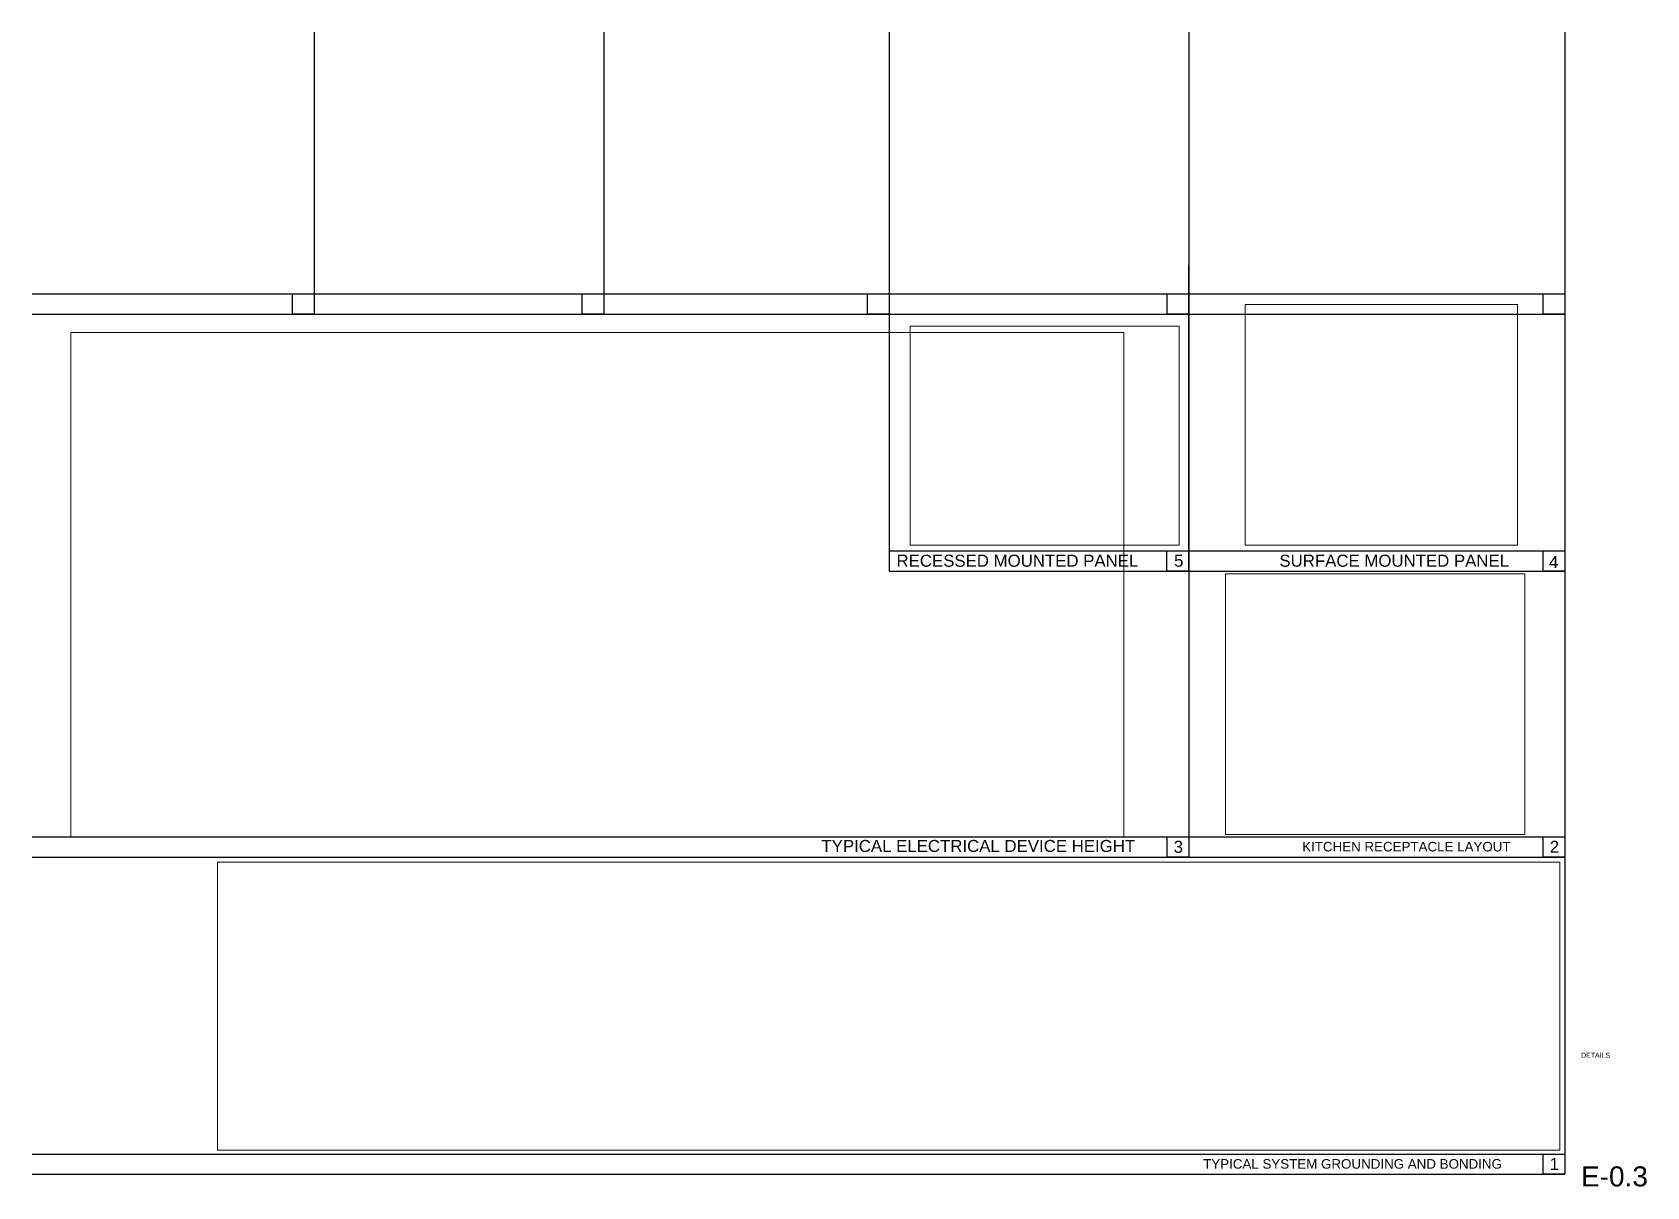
# Paper-space layout 'E-0.3' of a CAD drawing. Header units: inches. Extents: x 0.5 to 40.8, y 0.7 to 29.5.
import ezdxf
from ezdxf.enums import TextEntityAlignment as Align

# ---------------------------------------------------------------- set-up
doc = ezdxf.new("R2010")
doc.units = ezdxf.units.IN
doc.header["$LTSCALE"] = 24
doc.header["$MEASUREMENT"] = 0
doc.layers.add('GEC_BORDER', color=2, linetype='Continuous')
doc.layers.add('GEC_DESCRIPTION_TITLE', color=3, linetype='Continuous')
doc.layers.add('GEC_VIEWPORT', color=253, linetype='Continuous', plot=False)
doc.styles.add('A2', font='arial.ttf', dxfattribs={"height": 0.0625})
doc.styles.add('GEC', font='arial.ttf')
doc.styles.add('shbd-text', font='arial.ttf')

# ---------------------------------------------------------------- blocks, each defined once
blk = doc.blocks.new('SHEET-NO.')
at = {"color": 2, "linetype": 'Continuous', "style": 'A2'}
for tag, p in [('SHT_NAME_1', (39.126, 3.919)), ('SHT_NAME_2', (39.126, 3.759)), ('SHT_NAME_3', (39.126, 3.599)), ('SHT_NAME_4', (39.126, 3.423)), ('SHT_NAME_5', (39.126, 3.247)), ('ENGINEER', (40.24, 1.973)), ('DRAFTER', (40.24, 1.712))]:
    blk.add_attdef(tag, p, '', height=0.125, dxfattribs=at)
at = {"color": 3, "linetype": 'Continuous', "ltscale": 12, "style": 'shbd-text'}
blk.add_attdef('SHT-NO.', (39.126, 0.709), '', height=0.5, dxfattribs=at)

psp = doc.layouts.new('E-0.3')

# ---------------------------------------------------------------- linework, layer by layer
at = {"layer": 'GEC_BORDER', "color": 5}
for p, q in [((0.5, 22.977), (38.721, 22.977)), ((0.5, 22.472), (38.721, 22.472)), ((21.872, 16.563), (38.721, 16.563)), ((21.872, 16.058), (38.721, 16.058)), ((0.5, 9.426), (38.721, 9.426)), ((0.5, 8.921), (38.721, 8.921)), ((0.5, 1.516), (38.721, 1.516)), ((0.5, 1.012), (38.721, 1.012))]:
    psp.add_line(p, q, dxfattribs=at)
for points in [[(7.533, 29.5), (7.533, 22.977), (7.533, 22.472), (6.992, 22.472), (6.992, 22.977)], [(14.753, 29.5), (14.753, 22.977), (14.753, 22.472), (14.212, 22.472), (14.212, 22.977)], [(21.872, 29.5), (21.872, 22.977), (21.872, 22.472), (21.331, 22.472), (21.331, 22.977)], [(29.342, 29.5), (29.342, 22.977), (29.342, 22.472), (28.801, 22.472), (28.801, 22.977)], [(38.721, 29.5), (38.721, 22.977), (38.721, 22.472), (38.18, 22.472), (38.18, 22.977)], [(7.533, 23.386), (7.533, 22.472)], [(14.753, 23.454), (14.753, 22.472)], [(21.872, 23.386), (21.872, 16.563), (21.872, 16.058)], [(29.34, 23.693), (29.34, 16.563), (29.34, 16.058), (28.799, 16.058), (28.799, 16.563)], [(38.721, 23.693), (38.721, 16.563), (38.721, 16.058), (38.18, 16.058), (38.18, 16.563)], [(29.342, 22.472), (29.342, 16.775), (29.342, 16.27)], [(29.342, 16.647), (29.342, 9.426), (29.342, 8.921), (28.801, 8.921), (28.801, 9.426)], [(38.721, 16.058), (38.721, 9.426), (38.721, 8.921), (38.18, 8.921), (38.18, 9.426)], [(29.342, 9.187), (29.342, 8.921)], [(38.721, 9.187), (38.721, 1.516), (38.721, 1.012), (38.18, 1.012), (38.18, 1.516)]]:
    psp.add_lwpolyline(points, dxfattribs=at)

# ---------------------------------------------------------------- block references
at = {"layer": 'GEC_DESCRIPTION_TITLE'}
ref = psp.add_blockref('SHEET-NO.', (0, 0), dxfattribs=at)
ref.add_attrib('SHT-NO.', 'E-0.3', (39.126, 0.709), dxfattribs={"layer": '0', "color": 3, "linetype": 'Continuous', "ltscale": 12, "height": 0.5, "style": 'shbd-text'})
ref.add_attrib('SHT_NAME_1', 'DETAILS', (39.126, 3.919), dxfattribs={"layer": '0', "color": 2, "linetype": 'Continuous', "height": 0.125, "style": 'A2'})

# ---------------------------------------------------------------- texts
at = {"layer": 'GEC_BORDER', "style": 'GEC'}
for s, p in [('RECESSED MOUNTED PANEL', (28.085, 16.318)), ('SURFACE MOUNTED PANEL', (37.332, 16.318)), ('TYPICAL ELECTRICAL DEVICE HEIGHT', (28.006, 9.202))]:
    psp.add_text(s, height=0.3, dxfattribs=at).set_placement(p, align=Align.MIDDLE_RIGHT)
for s, p in [('5', (29.094, 16.318)), ('4', (38.444, 16.287)), ('3', (29.084, 9.182)), ('2', (38.463, 9.182)), ('1', (38.463, 1.272))]:
    psp.add_text(s, height=0.3, dxfattribs=at).set_placement(p, align=Align.MIDDLE_CENTER)
for s, p in [('KITCHEN RECEPTACLE LAYOUT', (32.172, 9.065, 0)), ('TYPICAL SYSTEM GROUNDING AND BONDING', (29.702, 1.152, 0))]:
    psp.add_text(s, height=0.23828, dxfattribs=at).set_placement(p)

# ---------------------------------------------------------------- viewports
at = {"layer": 'GEC_VIEWPORT'}
for center, size, view_center_point, view_height, status in [((34.148, 19.711), (6.788, 6.00286), (6197.609, -263.433), 72.03437, 5), ((25.75, 19.44), (6.706, 5.46049), (6095.7, -266.687), 65.52583, 6), ((14.596, 15.72), (26.264, 12.58713), (5852.398, -104.315), 151.04551, 4), ((33.994, 12.741), (7.468, 6.50029), (5916.709, -266.417), 78.00354, 3)]:
    psp.add_viewport(center=center, size=size, view_center_point=view_center_point, view_height=view_height, status=status, dxfattribs=at)
psp.add_viewport(center=(21.856, 5.205), size=(33.478, 7.17813), view_center_point=(6022.248, -428.074), view_height=86.13756, dxfattribs=at)

doc.saveas('drawing.dxf')
